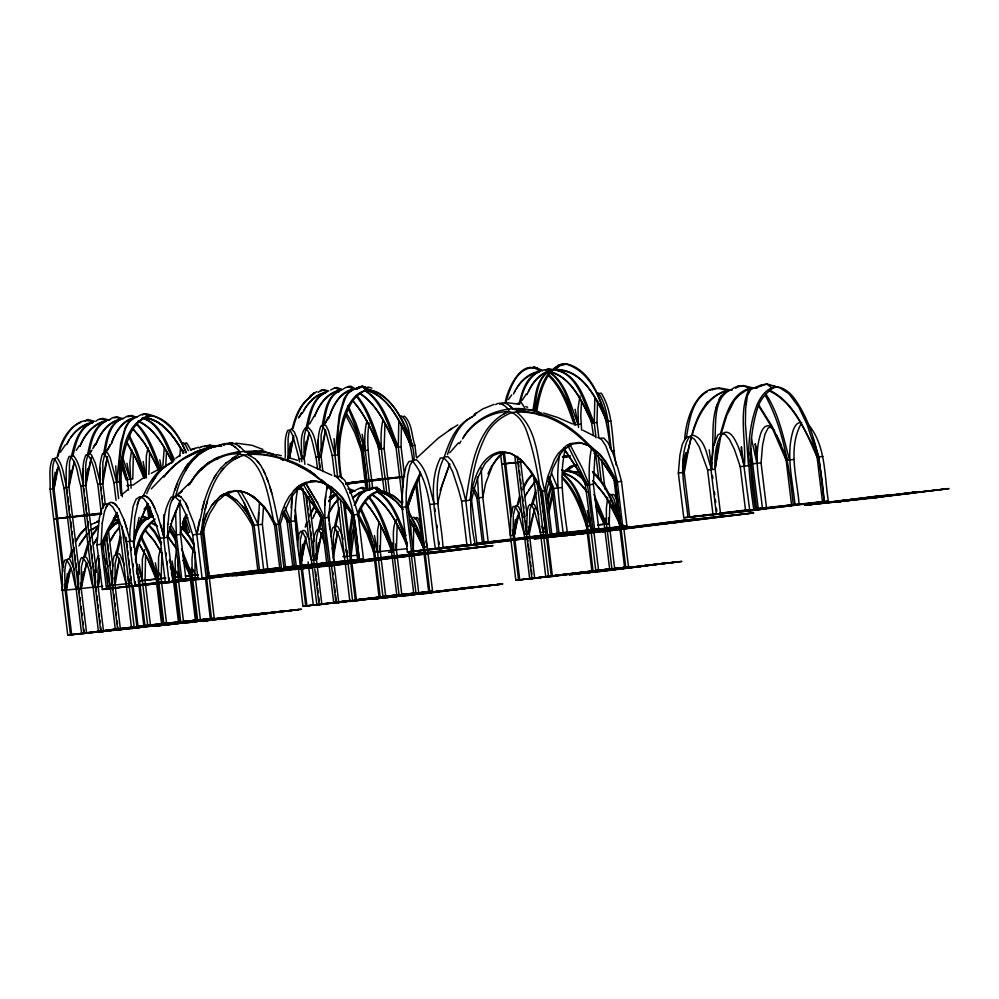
<?xml version="1.0" encoding="UTF-8"?>
<svg xmlns="http://www.w3.org/2000/svg" width="999" height="999" viewBox="0 0 999 999"><rect width="100%" height="100%" fill="white"/><g stroke="black" fill="none" stroke-linecap="round" stroke-linejoin="round"><path stroke-width="1.5" d="M590.746 529.957L594.655 529.458C591.483 503.034 586.276 476.098 591.208 449.538M179.77 503.096L180.519 534.403L185.926 579.083M120.829 493.831C118.157 473.064 119.143 451.461 124.675 431.181C126.486 425.512 129.77 419.443 135.827 417.557C139.248 416.009 143.893 411.675 147.19 415.871C157.218 414.935 166.546 421.553 172.839 428.833A97.115 89.91 84.1 0 1 181.044 441.208L186.463 452.672M807.941 424.125C826.061 444.942 824.25 475.611 828.358 501.098L749.787 510.839L687.911 517.245C685.689 492.719 678.333 467.045 686.301 442.807C687.624 439.772 689.06 435.701 692.769 435.052C706.293 438.936 707.067 458.504 711.75 469.542L711.788 462.25M711.8 459.34C714.884 437.237 707.979 407.13 726.673 390.559L730.818 390.047L719.517 387.949L713.623 389.011L714.46 388.574M340.422 477.21C337.175 450.586 334.965 420.979 346.478 395.866A31.456 18.207 80.9 0 1 350.811 391.133C356.056 388.574 363.748 382.979 368.406 389.61C398.301 397.327 409.44 433.866 412.799 460.689M600.262 438.199L603.808 438.074L607.904 442.507L612.649 452.347L618.294 469.518L621.503 481.356L626.91 526.036L475.274 544.842L411.526 551.51L406.118 506.843L406.218 492.919L407.654 475.387L410.002 465.334L412.962 460.377L416.446 459.752C428.246 470.242 429.308 488.261 433.891 502.497M626.91 526.036L563.136 532.729C559.977 506.605 554.857 480.007 559.815 453.758M410.277 534.515L411.014 523.201M165.747 465.759L166.558 451.024M162.812 466.158L164.286 447.714M777.584 386.9L773.501 387.749C766.196 392.669 760.177 399.55 757.567 408.116C747.227 441.121 750.012 476.598 755.606 510.177L753.908 510.352C748.738 475.499 744.105 437.699 757.392 403.933C760.988 396.341 766.882 387.937 775.873 386.838C784.203 387.088 791.058 393.581 795.541 400.099C815.796 429.707 821.29 466.77 824.187 501.673L687.911 517.245L689.635 517.007L684.228 472.34L684.34 466.558M198.326 578.958L165.434 582.917L160.027 538.249L156.706 526.723L148.289 504.895L143.656 498.501L139.598 496.778L136.051 499.288L133.067 506.468L130.07 529.482L129.583 541.408L134.99 586.076L139.123 585.564L133.716 540.884L134.74 517.494L138.499 500.824L140.085 498.014L143.656 495.616C152.173 497.49 154.208 508.391 157.58 515.134M285.152 567.532L296.253 566.096L290.846 521.416L292.507 493.718M526.535 533.966L527.247 510.789L528.434 506.081L529.982 504.47L531.893 505.669L534.165 509.989L540.397 532.529L545.904 531.855L545.966 528.883M584.815 480.869L591.271 529.807L598.788 528.946L593.381 484.278L594.979 453.346M167.832 524.4L167.545 537.387L172.952 582.055M283.566 568.443L330.082 562.587C327.397 537.474 321.341 511.725 327.372 486.625L326.748 489.123M435.514 549.113L407.392 552.022L401.985 507.355L402.285 495.154L403.683 477.26L405.969 466.695L408.903 461.55L412.387 460.939C432.38 484.59 430.294 520.442 435.514 549.113L443.032 548.251C441.808 519.205 429.77 484.315 444.43 456.843L447.977 456.743L452.048 460.976L456.743 470.304L462.325 487.1L465.746 500.661L471.153 545.329L438.898 548.763C437.225 519.855 426.448 485.526 440.372 458.029L443.918 457.904L448.014 462.35L452.772 472.177L458.404 489.335L461.613 501.173L467.02 545.841M551.648 534.128L567.282 532.217C563.661 504.595 558.616 475.999 565.446 448.439M750.199 465.497L744.38 466.158L741.196 455.069L741.408 446.678L749.787 510.839L716.408 514.373L711.001 469.705L713.611 445.379L717.894 434.865L721.403 433.266L725.249 434.465L729.57 439.61L734.49 449.625L740.247 466.67L745.654 511.351M132.942 585.764L106.493 588.948L101.086 544.268L102.235 523.151M259.365 503.721L258.217 524.8L263.624 569.48L280.557 567.719L207.23 576.411M258.579 512.524L258.217 524.8L252.397 525.462C245.517 513.673 237.837 501.173 225.337 494.655M714.21 445.342C717.307 427.497 710.838 398.376 731.53 389.41C736.725 385.502 743.818 384.478 749.275 388.536L756.992 388.112L752.21 388.299L745.941 390.472L738.636 395.542L734.44 400.387L726.81 415.297L721.066 434.215L715.134 469.193L720.541 513.861L683.766 517.757L678.358 473.089L679.894 455.182L682.292 444.343L685.277 438.461L686.95 437L690.609 436.538L694.655 439.448L699.263 446.878L707.617 470.054L713.024 514.735M707.617 470.054L715.134 469.193C712.849 439.085 727.272 411.014 741.196 455.069M765.296 395.429C783.503 428.708 789.497 467.644 793.281 504.82L767.944 508.154L794.967 504.645C792.632 480.007 785.526 454.283 793.331 429.895C794.592 426.361 797.239 421.628 801.71 422.664M330.831 562.425L300.387 565.584C297.028 539.735 292.108 513.274 298.152 487.425M774.575 430.669L769.043 425.786C764.422 424.975 762.062 429.995 760.726 433.554C752.796 457.817 760.089 483.491 762.337 508.029L754.794 509.19M195.142 554.657L194.98 575.037L200.387 619.717L214.248 618.281L203.309 527.859M336.825 476.56L340.509 476.423L344.68 480.294L349.425 488.923L354.957 503.971L358.067 514.373L363.474 559.04L334.215 562.075L328.808 517.395L331.044 489.947M297.477 546.403L298.676 534.565L300.886 531.081L302.797 532.405L305.12 537.05L311.426 560.227L314.185 559.89L313.674 555.594M363.474 559.04L202.21 579.02L102.348 589.46L96.953 544.78L99.276 518.181L101.848 508.803L104.995 504.17L108.616 503.533L112.737 506.98L117.457 515.422L123.027 530.869L126.199 541.758L131.606 586.425L168.319 581.855M267.757 568.968L262.35 524.288L263.549 506.156M179.808 456.431L180.419 448.851M178.297 557.579L178.072 576.798L183.479 621.478L198.127 619.954L195.379 620.292L189.111 568.468M289.323 458.379L289.797 450.774M301.96 553.558L301.473 561.163L300.324 561.326L300.349 539.722L302.747 530.544L304.495 530.481L305.494 531.493L309.041 539.148M54.758 476.635L53.983 488.711L63.474 567.095M66.921 579.408L66.246 589.972L62.338 590.471C62.862 580.506 60.589 569.48 64.798 560.127L66.533 559.902C72.852 568.094 73.302 579.383 76.199 589.035L81.206 588.461L86.763 562.687M102.909 507.854C101.486 490.272 96.653 470.929 102.497 453.683L104.233 453.484L107.542 459.165L113.886 482.592L119.393 481.918C121.041 459.128 123.102 421.278 151.099 415.609M319.792 468.893C318.531 454.945 316.071 439.722 320.766 426.211L322.502 426.011L325.836 431.818L332.205 455.544L337.712 454.87L339.635 433.791L342.52 420.604A76.586 70.904 84.1 0 1 347.59 407.117C374.887 356.256 416.595 433.753 413.936 460.564M783.378 450.499L786.176 460.314L791.583 504.994L799.1 504.133C797.102 478.496 787.836 449.15 800.611 424.75M147.69 504.607L147.49 507.642L150.187 516.021M534.752 508.416L529.295 533.616L524.288 534.19L518.056 511.75L515.771 507.392L514.785 506.418L513.049 506.568L510.701 516.171L510.427 535.626L514.335 535.127L514.822 527.684M754.507 508.941L766.47 507.517L761.063 462.837L762.599 444.955L764.997 434.128L767.981 428.234L771.44 426.161M319.168 452.26L319.205 459.852M126.149 583.853L119.805 560.427L117.495 555.906L115.572 554.47L114.023 556.193L112.875 561.176L112.288 585.289L128.896 583.516L129.221 579.033M330.894 536.475L332.305 528.783L333.017 527.472L334.752 527.272L339.435 537.037L344.468 556.805L347.215 556.455L347.552 551.91M773.501 387.749L771.765 387.649L766.97 384.278L761.563 384.802L750.873 389.235L747.402 395.854L745.666 408.179L745.404 423.638L748.501 465.671M291.121 507.717L291.87 498.051M167.832 524.4C169.643 515.197 167.395 500.312 177.273 495.367L181.194 497.127L185.589 502.947L193.506 522.44L196.803 534.353L202.21 579.02L198.064 579.532L192.67 534.865L186.676 515.984L179.283 500.774L175.112 496.89L171.428 497.015C155.944 522.015 167.595 555.644 168.819 582.567M324.962 504.932L325.711 495.854M122.328 496.703C119.143 474.513 121.953 450.462 132.18 430.282C135.939 424.076 141.546 418.631 148.339 415.921M348.489 539.747L352.272 512.35M341.72 478.583C337.063 453.921 338.961 426.898 350.637 404.32C354.258 397.752 359.865 392.532 366.808 390.035L369.568 389.722L365.259 389.21L363.249 387.137L361.014 386.501L365.184 386.938L363.249 387.137L365.771 387.362L363.773 387.55L366.371 387.849L364.285 388.049L366.995 388.411L364.797 388.611L367.657 389.011L365.259 389.21L366.808 390.035M541.845 526.161L543.156 532.18L543.543 527.922M285.264 457.579C285.689 448.601 283.791 438.611 287.812 430.269L289.548 430.107L290.547 431.143L292.869 435.776L299.176 458.966L301.935 458.616L302.235 455.544M182.892 453.396L183.154 450.736M133.354 454.682L132.78 478.958L126.149 479.745L121.616 466.933M145.604 555.943L145.03 580.219L150.437 624.899L164.298 623.463M401.498 423.813L401.049 446.728L404.47 475.024M413.748 525.087L413.299 547.989M87.687 468.693L85.864 485.439L96.391 572.402M99.937 569.954L98.127 586.7L78.446 588.798C79.021 578.646 76.811 567.432 81.206 557.942L82.08 557.492C90.172 564.41 89.66 577.759 93.107 587.275M380.856 527.285L380.269 551.423L373.638 552.197L366.933 533.716L358.142 516.558M149.638 452.759L148.876 474.513M161.9 554.033L161.151 578.546L166.558 623.226L181.219 621.703M581.568 400.874L580.781 416.158L581.593 430.082M597.552 400.549L596.99 422.452L598.788 437.337M609.939 500.549L609.24 523.713L598.064 524.925M306.106 441.458L304.183 458.391L304.907 464.348M324.712 543.793L320.567 532.517L317.42 529.458C310.989 537.587 314.885 550.312 313.686 559.989L316.446 559.652L318.356 542.719M547.789 535.901L542.382 491.221L536.538 480.094L530.956 471.116L520.529 459.178L510.839 453.334L501.723 452.235L493.131 455.469L485.114 463.449L477.834 477.597L474.562 487.712L471.565 499.999L476.973 544.667L475.274 544.842C467.195 508.004 469.068 467.769 486.713 433.853C492.257 423.863 501.585 416.358 512.25 412.425C558.329 408.067 594.455 445.442 615.634 482.105L621.041 526.785L622.739 526.61L617.37 481.868L613.948 468.306L605.918 446.116L601.56 439.473L597.752 437.462M534.477 409.927C536.713 396.528 536.563 377.909 550.399 370.666M398.763 421.94L398.289 447.065L403.109 486.863M745.953 404.408L746.34 401.136M70.979 470.417L68.956 487.187L79.483 574.163M83.229 571.678L81.206 588.461L81.369 566.808L83.904 557.067L84.778 556.618L86.788 557.854L91.284 568.269M594.842 398.876L594.23 422.789L596.028 437.687M384.94 424.45L384.128 448.489L389.473 492.557M397.19 525.711L396.391 549.75L393.631 550.087C387.437 531.98 382.043 512.587 369.68 497.527M715.134 469.193L717.707 448.938M322.902 471.528L321.104 456.63L325.562 430.344M331.318 564.198L336.014 602.909L338.761 602.572L333.354 557.892L337.812 531.605M105.307 504.532L102.785 483.691L107.492 456.668M106.918 585.789L115.035 584.952L119.405 559.39M288.274 458.516L290.347 443.081M302.597 544.343L300.324 561.326L301.473 561.163L305.906 538.673M533.054 409.64C535.551 396.615 535.826 379.42 548.451 371.616M55.182 472.152L52.835 488.861L62.837 571.54M67.433 573.426L65.085 590.122L66.246 589.972L70.779 567.869M202.997 519.88L200.924 533.866L206.331 578.533L208.017 578.359L202.61 533.691L205.969 522.827L209.553 513.873L217.357 501.298L225.824 494.118L234.79 491.096L244.231 491.895L254.158 496.828L264.735 507.13L276.186 524.575L281.593 569.243M515.534 519.443L513.174 535.289L514.335 535.127L518.818 514.085M684.715 439.835C685.414 418.706 698.438 378.896 726.673 390.559C693.206 400.524 690.009 443.843 684.228 472.34L678.358 473.089M461.613 501.173L465.746 500.661C471.216 468.956 475.224 426.885 508.553 411.451C517.37 413.511 522.989 422.065 526.236 430.02C538.411 464.023 541.708 500.487 546.091 536.076M547.714 502.934L551.236 486.775M104.995 453.047C107.043 439.81 109.528 422.127 124.6 417.744C127.285 415.359 131.344 414.81 133.866 417.744C121.866 420.641 115.222 432.367 111.463 443.194M102.223 523.151L104.508 511.376M117.245 554.308L120.867 537.087M133.716 547.102C134.715 534.09 139.71 519.98 153.334 515.996M292.058 441.783L289.46 458.391L293.644 437.412M304.545 541.533L301.473 561.163L300.349 561.276L306.006 537.062M315.322 559.765L316.446 559.652L321.815 532.792M352.709 515.684L350.537 534.19L349.975 556.131L347.215 556.455L345.779 549.7M57.118 469.318L53.983 488.711L50.075 489.21L67.745 635.139L134.303 628.184L214.248 618.281M69.381 570.579L66.246 589.972L65.11 590.084M323.276 426.635C325.886 413.623 326.973 394.63 342.083 389.847M335.776 526.373L339.273 509.79M686.226 438.224C689.273 421.99 691.333 400.786 707.167 391.67M116.483 550.936L115.747 555.382L120.217 536.026L119.518 538.111M514.335 535.127L517.445 516.358M103.484 454.12C106.044 442.02 107.193 425.661 119.992 419.717C107.917 422.702 100.037 433.529 95.879 444.63M135.365 560.077C137.775 545.691 141.821 529.695 154.308 520.666M322.015 426.286C324.7 413.648 326.074 396.353 339.772 390.572C327.135 393.544 318.968 404.882 314.648 416.421M334.265 527.547L339.011 507.467M536.863 410.726C539.797 393.369 545.629 365.022 567.569 364.098C592.295 370.979 600.149 400.237 608.066 421.403L606.942 421.516C596.965 400.262 583.641 368.981 555.556 369.505L560.676 364.535L565.309 363.861M549.113 511.988L553.071 493.818M369.131 423.114C365.422 444.88 370.454 466.895 372.652 488.511M354.27 530.506L351.099 556.018L349.975 556.131L351.885 535.052L354.008 524.862M535.589 409.615C538.648 392.507 544.905 364.985 566.445 364.198C598.975 374.475 607.217 419.892 610.177 448.314M547.839 510.876L553.109 489.747M88.849 454.707C91.071 440.834 95.167 423.526 110.514 419.143C113.324 416.183 117.395 417.033 120.355 419.23C107.692 421.765 99.9 433.441 95.679 444.767M204.37 501.136L196.803 534.353L192.67 534.865M199.463 520.204L196.803 534.353L202.61 533.691M102.472 479.532L107.255 457.192M115.272 577.959L119.518 558.453M321.091 450.899L325.512 430.107M333.067 553.621L337.762 531.368M87.263 455.781C90.072 443.131 92.52 426.211 106.456 421.029C93.719 423.888 84.69 434.602 80.007 446.278M193.219 547.365L191.995 558.965L192.22 575.387L198.064 574.725M466.733 544.905L411.526 551.51L413.249 551.273L407.842 506.605L409.253 499.612M465.746 500.661L469.867 500.174C473.139 481.993 478.796 456.406 499.962 451.798C521.515 451.261 533.154 474.575 540.684 491.396L542.382 491.221M307.355 428.321C310.289 415.384 312.462 398.102 326.398 392.27M319.605 529.582L322.065 518.294M550.224 535.564L544.817 490.884L547.627 476.973L554.482 459.29L558.254 453.409L566.308 445.716L570.541 443.593L579.395 442.457L588.748 445.566L598.726 453.683L604.008 460.227L609.59 469.205L615.634 482.105L621.503 481.356M716.183 453.646L718.219 443.531M133.267 543.044C135.227 533.966 137.712 521.628 148.077 518.818M547.002 499.887L551.036 484.94M288.361 458.691L293.756 435.801M202.997 519.867C207.655 494.043 217.944 459.977 247.677 454.395C291.071 452.31 329.096 480.369 352.197 515.122L357.605 559.79L359.34 559.552C356.081 533.891 355.507 506.718 342.732 483.491M305.744 429.52C308.866 416.571 311.051 399.8 324.363 393.169M318.256 529.545L320.579 519.468M99.338 558.453L97.977 570.154L98.127 586.7L100.524 571.965M176.536 548.975L175.162 560.589L175.312 577.135L180.994 576.498M607.654 497.502L606.356 508.503L606.48 524.05L593.968 494.418M85.352 482.692L91.433 457.342M98.526 579.67L99.763 573.95M72.777 456.431C75.587 444.73 78.234 430.469 89.61 423.963M85.352 556.193L88.611 543.98M175.836 495.704C181.156 472.777 195.205 448.838 220.479 445.005C228.109 440.809 235.477 446.341 240.235 452.085L239.835 453.871L225.886 463.037M304.358 452.634L305.969 445.292M316.283 555.369L321.69 533.041M520.754 402.497C521.94 388.236 533.903 366.483 550.237 370.08M533.016 503.758L536.051 492.432M57.105 457.305C60.315 443.593 66.671 428.209 80.619 422.452M69.356 558.566L71.528 550.649M102.485 549.013L104.957 539.872M505.219 402.734C507.005 389.822 522.327 356.256 539.572 371.216C528.121 373.226 519.13 382.005 514.41 392.307M504.07 413.861L508.553 411.451L508.953 409.665C505.469 406.693 500.586 400.512 495.654 404.632M517.182 505.282L519.63 495.941M292.332 428.459C295.142 416.945 299.7 404.745 309.603 397.465M71.478 456.043C74.55 443.269 78.646 426.885 92.944 422.565C83.991 424.637 75.849 429.945 70.779 437.649M83.741 557.305L88.474 541.396M126.199 541.758L133.716 540.884L139.136 517.357M519.218 403.484C522.065 391.383 526.198 376.536 539.235 371.853C529.62 373.951 521.316 380.307 516.421 388.811M531.48 504.745L535.914 489.985M69.53 480.144L74.313 462M81.443 582.842L86.563 563.261M134.89 554.52C137.625 541.046 143.044 526.685 155.207 519.043M528.883 530.756L534.577 508.953M58.104 456.218C61.051 441.808 74.888 414.173 93.282 422.053C80.981 424.1 71.603 433.666 66.596 444.655M70.367 557.479L72.565 549.812M293.044 428.621C295.954 416.895 300.474 404.245 310.689 396.915M505.944 403.034C509.228 389.173 517.832 364.81 536.038 368.094M518.206 504.295L519.892 497.927M58.529 466.608L53.983 488.711L52.86 488.823M382.667 421.203C377.984 444.493 384.74 468.269 386.538 491.471M306.318 443.906L309.078 433.054M473.076 490.584L476.973 498.002L482.38 542.682L551.923 535.377L546.515 490.709L552.797 468.406L560.077 454.27L563.998 449.6L572.315 444.043L581.156 442.907L590.546 446.228L600.574 454.845L605.906 461.725L617.332 481.93L615.634 482.105L602.235 461.338M106.493 588.948L108.217 588.711L102.81 544.03L104.221 538.536M183.704 522.14L186.788 514.535L183.704 522.127L180.519 534.403L174.688 535.089L169.58 526.635M284.028 568.906L278.634 524.238L281.805 511.95L285.402 503.071L289.248 496.291L297.465 487.037L301.773 484.115L310.751 481.156L315.397 480.994L325.037 483.528L335.214 490.459L340.572 496.128L346.178 503.896L352.197 515.122L358.067 514.373M716.146 408.154L717.02 404.82M57.892 467.52L52.835 488.861C53.209 478.746 50.787 467.432 55.232 457.967L56.968 457.754C63.312 465.584 63.774 476.66 66.409 486.076M70.155 568.781L65.085 590.122C65.459 580.007 63.037 568.693 67.495 559.228L68.319 558.766L70.205 559.927L74.513 570.167M91.246 458.266L85.864 485.439L83.117 485.776L100.774 631.718M205.207 509.34L207.442 500.936M206.343 513.461L200.924 533.866L204.096 521.49L207.68 512.574L211.526 505.781L219.743 496.553L228.496 491.733L237.687 490.634L247.34 493.244L252.36 496.091L262.874 505.844L268.481 513.598L274.488 524.75L279.895 569.418M309.228 432.792L304.183 458.391L301.436 458.728L301.798 461.713M720.629 433.029C725.486 416.508 730.356 394.155 749.275 388.536C737.961 412.375 746.44 440.834 744.38 466.158L740.247 466.67M172.178 521.116L167.545 537.387L160.027 538.249M201.973 509.59C205.969 495.042 210.889 480.157 220.654 468.369M691.308 437.475L682.504 472.577L686.101 452.335L682.954 461.026M74.513 461.426L68.956 487.187L63.936 487.774C61.051 478.121 60.589 466.833 54.271 458.641L52.547 458.866C48.327 468.219 50.599 479.245 50.075 489.21M305.17 527.16L306.768 521.878M447.477 454.632C452.347 439.298 459.353 421.828 475.312 415.184M133.716 540.884L138.923 523.976L147.69 503.434M250.924 455.881L247.677 454.408L248.127 452.959L264.335 451.948M206.756 576.923L285.726 568.731L280.319 524.063L283.679 513.261L291.084 497.277L299.25 487.612L307.967 482.554L317.158 481.393L321.928 482.23L331.855 487.125L342.432 497.415L353.896 514.947L359.303 559.615L202.21 579.02M440.134 490.546L449.725 463.911L442.045 485.589L437.624 503.571L430.107 504.433M306.193 526.186L307.005 523.638M444.018 457.742C449.188 442.17 455.944 424.063 472.177 417.107M172.69 497.052C178.559 473.439 193.856 447.215 220.941 445.766L221.603 446.166L220.941 445.779C200.324 448.476 179.845 457.554 166.471 473.926M519.08 512.275L513.174 535.289L513.336 514.86L515.746 505.769L518.469 506.543L522.015 514.06M102.735 543.344L103.921 539.697M692.544 433.741C698.164 414.448 709.852 391.933 732.367 389.96M328.671 418.818L329.97 414.935M401.985 507.355L407.842 506.605L415.409 484.715M407.842 506.605L413.486 490.409L420.791 474.038M131.693 449.587L129.795 462.887L131.106 488.236M135.652 533.466L136.613 530.744M358.042 516.346C361.526 505.819 368.206 495.005 379.058 491.296L384.103 491.433L388.836 493.494M354.146 505.407L358.541 496.228L364.785 491.071L359.091 493.319L352.572 498.214M137.063 504.845L140.097 498.039L143.656 495.641C149.85 496.403 152.185 503.608 154.82 508.316M104.508 511.351L107.417 504.82L110.814 502.272L114.66 503.508L119.018 508.928M366.933 420.829C361.351 443.131 368.369 466.521 369.905 488.861M379.183 522.09L377.547 530.307L377.51 551.76L406.83 548.713M406.118 506.843L412.013 490.534L420.467 472.165M579.932 396.029L577.971 408.803L578.471 427.447M355.419 504.433L358.728 497.127A31.456 18.182 81.1 0 1 363.074 492.432C368.294 489.81 375.999 484.24 380.669 490.884L393.569 495.666L401.086 502.36M148.077 447.614L146.304 456.019L146.141 477.634L136.763 450.911L129.033 434.852M160.327 548.876L158.566 557.28L158.391 578.896L165.547 578.096M174.9 490.197L177.497 483.266M172.178 521.116L180.544 500.424M329.745 415.946C333.491 404.82 340.247 392.832 352.535 389.797L347.615 393.381L343.943 398.913L339.136 415.422L334.965 455.194L337.487 476.048M330.394 413.836C334.116 403.184 340.909 391.645 352.872 389.235L348.688 386.476L344.817 387.962M111.251 444.155C114.985 433.191 121.678 421.678 133.516 418.231L128.883 421.74L125.375 427.122L120.729 443.194L116.646 482.242L118.631 498.626M138.973 523.239L135.227 532.829L147.765 503.633M172.065 520.154L180.407 500.399M182.193 523.788L185.777 514.872M96.953 544.78L102.81 544.03L111.738 523.264M314.485 416.508C318.868 404.782 326.923 392.545 340.135 390.097L334.84 387.774L330.694 390.035M102.81 544.03L109.091 529.607L117.145 514.947L109.091 529.607M487.987 473.876L490.334 468.568M522.964 489.398L527.834 480.319L531.718 475.499M101.086 544.268L107.592 529.732L117.345 512.499L113.474 518.768M310.09 515.234L314.985 506.356M312.712 518.531L314.223 515.184M146.716 493.606C152.06 481.056 159.54 468.094 172.352 462.013M526.985 394.655C531.231 384.265 538.436 373.763 549.85 370.691M79.833 446.416C84.565 434.503 93.519 422.977 106.806 420.542L100.799 418.618L97.115 420.167M143.531 495.367L146.628 488.823M728.683 410.739L730.556 406.793M328.971 513.049L334.103 504.22L338.224 499.463M110.127 541.421L115.072 532.929L119.056 528.346M328.359 417.32L326.885 420.292L328.683 416.695M110.39 540.496L115.36 532.042L119.368 527.484M328.646 513.311L332.467 506.156L338.586 498.538M513.536 393.981L514.885 391.283M525.124 496.603L527.135 492.544M109.99 445.304L108.541 448.164L110.327 444.667L107.517 449.7M523.039 487.175L526.723 480.606L532.604 473.763M75.574 540.996L80.582 533.054L86.588 527.222M345.392 508.991L346.541 506.793M528.496 391.496C532.667 382.442 539.71 374.213 549.45 371.091M719.005 399.413L721.39 395.367M91.321 537.187L97.69 528.159M302.185 413.598L306.019 406.743L312.537 399.051M313.761 516.146L316.246 511.338M314.048 416.171L309.64 424.001M310.202 513.311L313.911 506.955M93.769 544.293L97.09 538.399L95.754 540.559M94.093 543.356L97.427 537.487M76.036 541.52L79.758 535.277L85.664 528.583M146.628 488.798C152.173 477.997 159.952 467.12 171.816 462.812M67.058 443.693L69.131 439.96M95.417 444.006L93.894 446.765L95.667 443.656M80.007 543.706L87.088 533.516M78.859 545.916L87.375 533.603M105.894 507.517L109.053 503.084M325.836 421.953L327.297 419.355M526.673 493.568L535.302 481.143M111.339 538.948L113.187 535.726M415.072 519.118L416.62 517.42L417.545 517.807L420.816 523.126M185.477 470.916L188.049 466.521M213.574 478.771L215.884 474.875M526.485 393.768L522.227 400.249M92.745 448.651L94.243 446.128M79.271 445.666L76.286 450.337M188.374 485.551L193.918 477.26M298.664 417.857L301.91 412.637M490.921 467.232L498.601 456.406L504.795 451.948M303.534 411.026C308.192 402.26 316.059 395.03 325.811 392.507M315.784 512.287L317.145 510.052M172.265 499.875L173.814 497.365A25.662 9.69 82.9 0 1 179.171 495.791L181.194 497.152M459.453 443.618L460.989 441.133M298.813 417.545L301.785 412.874M91.284 535.464L97.914 527.547M184.44 444.48L186.001 442.857L186.913 443.169L190.235 448.851M598.876 394.58L599.612 393.419L601.336 393.206C614.36 414.273 611.351 441.733 616.183 465.097M152.66 481.543L155.632 476.86M144.68 549.687L142.32 559.153L142.283 580.569L138.399 581.006L143.806 625.674L150.437 624.899M324.313 424.375L326.423 421.153L324.962 423.364M528.683 490.072L534.852 482.117M396.441 519.642C391.496 528.808 394.118 540.134 393.631 550.087M518.868 403.958L519.617 402.847L521.341 402.647L524.575 407.617M65.422 444.78L60.365 452.235M106.019 451.985L108.117 448.901L106.681 450.986M185.202 467.844L187.849 463.986M193.331 478.746L189.41 484.365C196.378 473.676 205.507 463.823 217.52 458.878M109.191 530.419L114.011 524.987L118.282 522.527M511.775 394.867L508.429 399.513M463.286 437.412C478.146 412.112 513.548 401.998 540.034 412.899M462.612 438.861C472.265 422.714 489.747 412.25 508.553 411.451M109.128 529.345L112.288 525.949L119.056 521.815L113.711 519.967M328.783 501.635L332.105 497.639L336.163 494.667M89.51 453.359L91.783 450.312L90.21 452.385M318.119 392.395L321.628 389.872L327.472 391.658L320.454 393.943A31.444 30.919 69.8 0 0 312.537 399.051M211.526 505.781L215.559 500.549M705.369 405.02L707.767 401.973M167.233 472.789L163.861 476.998C175.687 460.639 194.131 450.025 213.873 446.503L206.431 445.804M193.918 477.247C205.145 460.564 224.8 452.422 244.368 451.498M458.504 442.832L449.7 452.759M221.066 471.378L223.564 468.344M330.856 493.044L333.329 491.196M562.474 474.513L568.481 468.693L574.812 465.472L570.591 466.308L565.059 471.116L567.819 470.779L572.477 466.071L575.811 465.247M570.029 468.581L570.579 467.944M328.858 500.549L336.613 494.43M189.598 482.967L177.322 494.967L182.055 491.133L178.821 493.731M220.654 468.344L225.886 463.061M321.066 390.996L323.539 389.647L328.821 390.971M197.79 472.49L201.661 468.406M736.488 397.789L738.636 395.542M164.136 475.437L151.336 488.811M309.203 397.315L316.87 391.496M193.556 459.315L196.553 456.356M310.701 395.804L313.449 393.531L309.902 396.553L311.888 394.742L310.489 396.016M293.281 491.046L297.465 487.05L306.206 482.192M563.299 472.265L569.43 467.42L576.435 465.222M171.441 468.231L175.712 464.223M85.152 421.029L86.501 419.992A24.476 9.166 75.6 0 1 88.112 419.543L94.493 421.316M95.854 421.278L96.478 420.704M352.872 497.29L359.478 492.482L365.122 490.509L360.939 487.737L356.256 489.797M158.866 471.216L169.156 463.898M201.074 469.905L204.97 466.433M112.25 526.548L114.011 524.987M128.009 489.51L120.954 495.367M142.745 522.04L144.281 520.741M712.112 390.109L712.836 389.523M545.404 370.167L548.339 368.606L551.348 369.218M504.295 452.16L496.241 459.865L492.457 465.734L485.614 483.416L482.804 497.315L488.211 541.995M133.941 484.465L142.795 478.321M97.827 521.903L98.751 521.253M175.799 458.254L179.683 455.419M474.812 414.298L476.673 412.862L473.788 415.072M416.758 458.017L438.199 438.199L452.023 428.446M90.16 530.531L98.289 525.561M99.875 419.43L102.76 418.381L109.565 420.217M94.643 522.976L93.981 523.401L99.101 521.091M205.582 464.91L209.603 461.925M475.561 413.673L482.742 408.928L494.093 404.37M499.637 404.133C504.308 400.324 510.027 405.644 513.074 409.103C526.448 412.624 541.058 412.4 553.821 418.743C568.856 425.387 581.443 436.426 592.482 448.426M199.151 448.076L201.448 446.653M343.094 389.16L344.006 388.536M196.603 455.069L199.975 452.772M127.81 416.908L131.706 415.372L136.626 417.407M219.743 496.565L224.063 493.681M355.344 490.422L351.76 492.007M347.714 387.2L349.463 386.313A21.803 8.104 74.9 0 1 351.273 386.401L355.632 388.936M735.726 388.261L736.787 387.575M114.186 417.882L117.233 416.858L123.102 418.893M199.788 453.771L207.243 449.488M334.565 388.236L335.077 387.912A22.015 8.242 75.2 0 1 336.788 387.512L341.733 389.26M92.17 529.52L97.79 526.361M137.974 523.339L146.129 519.005L148.888 518.668L144.605 516.708L141.433 517.295L142.083 516.982M448.776 430.469L457.767 424.875M231.943 458.466L235.527 456.243M142.432 414.897L144.942 413.798A23.327 8.691 76 0 1 146.691 413.911C166.096 417.932 179.271 434.665 185.777 452.772M709.715 390.347L710.689 389.772M361.114 386.925L358.991 387.162L362.924 386.288L358.166 387.575L360.427 387.312L358.753 388.299M371.903 489.035L375.174 487.562L372.639 487.887L374.762 487.649M138.299 522.514L146.129 519.005L141.383 516.895M183.816 458.666L199.338 451.161L213.873 446.503L218.007 446.041L209.216 445.292L201.448 446.678M400.724 416.396L401.536 415.921C409.665 422.839 408.891 436.151 412.15 445.629L414.91 445.292L416.358 457.205M412.974 517.657L413.798 517.182C419.717 521.103 419.755 529.907 422.04 536.063M151.324 473.301L157.555 469.905M403.546 416.608L404.37 416.158C412.2 423.052 411.551 435.964 414.91 445.292M204.233 446.815L205.357 446.178M516.908 403.658L518.643 403.446L519.63 404.408M611.863 494.68L613.598 494.468L614.585 495.429L616.87 499.75M329.32 497.502L335.452 494.605M109.952 525.811L118.706 522.29M596.803 393.294L598.526 393.094C609.752 409.752 608.054 432.242 611.675 451.186L614.447 450.799L613.586 450.886M609.053 494.555L610.789 494.355L611.775 495.254L614.01 499.325L619.692 519.605M235.514 458.753L239.285 456.78M360.552 488.074L361.713 487.574A21.803 8.117 75.3 0 1 363.511 487.599L367.894 490.197M90.772 524.775L92.882 523.713M737.849 386.95L743.144 385.539L753.396 387.987M99.013 555.844L98.139 556.268C93.681 565.684 95.966 576.935 95.367 587.05L102.697 586.288M213.786 459.39L218.207 457.255M182.355 443.081L183.179 442.682L185.09 443.968L188.249 450.661M756.343 387.762L766.795 383.841L780.094 387.912L788.973 393.818L798.75 407.043L806.98 424.3L813.336 443.119L817.082 457.18L822.489 501.848L824.225 501.61L818.818 456.93L812.836 438.161M759.652 386.263L761.076 385.602M572.927 465.796L573.838 465.447M349.737 492.882L352.035 491.833L349.687 492.619M140.634 521.128L143.207 519.955M203.709 450.699L213.873 446.478L218.019 446.066M96.816 521.478L97.914 521.103M194.605 452.372L200.25 450.199M112.238 524.05L119.056 521.815M335.951 493.956L332.704 495.204A31.444 30.907 70.7 0 0 329.82 496.678M205.357 446.203L206.556 445.729M736.825 386.688L739.048 385.976M194.88 448.364L191.159 449.75L198.714 447.19M190.185 450.087L193.831 448.751M217.52 458.866C262.774 436.113 267.832 496.603 274.488 524.75L276.186 524.575M218.644 445.591L220.467 444.98M226.648 443.918C233.479 441.034 240.434 446.291 244.368 451.511L260.614 450.799L273.152 454.046M350.087 491.995L352.385 491.358L349.013 489.61M206.568 448.214L213.873 446.478L211.363 446.316M356.144 388.599L360.427 387.312M369.493 489.31L374.275 487.699M357.442 388.586L354.845 389.185L357.605 388.873M367.095 490.447L369.705 489.86M228.022 443.519L230.594 443.106M142.707 516.77L143.332 516.645M206.93 576.985L263.624 569.48M279.545 568.643L207.517 577.509M236.438 573.838L280.469 568.506M203.396 578.334L280.607 568.781M261.813 571.216L258.891 571.515M265.284 572.477L424.1 552.834M340.622 563.036L460.377 548.988M425.799 552.659L358.316 561.326L457.942 549.325M365.984 560.414L363.062 560.714M487.15 546.366L488.886 546.116L327.61 566.108M391.358 557.779L388.436 558.079L459.627 549.15M567.769 445.404L587.549 484.965L592.956 529.632L473.489 544.343M509.777 539.747L506.855 540.059L546.74 534.827M621.041 526.785L622.777 526.548L471.153 545.329M531.58 537.487L528.658 537.799L592.956 529.632M721.515 516.308L566.52 535.439M636.65 526.598L633.716 526.898L694.143 519.055M565.771 535.601L749.612 513.449M748.313 510.189L749.762 509.965M749.787 510.839L763.81 508.666M837.849 501.698L887.162 495.005M943.181 489.335L944.917 489.098L839.547 501.523L869.617 497.577M837.1 501.86L884.502 496.153M891.57 495.342L915.658 492.132M100.737 627.147L101.274 631.605L131.88 627.684L117.944 629.158M136.064 627.522L150.524 625.674L136.988 627.072M200.387 619.717L119.318 629.745M266.77 612.887L157.68 625.761L249.85 614.647M251.486 614.422L185.702 622.914M205.12 620.117L219.056 618.643L188.449 622.577M219.056 618.643L221.004 618.443M284.815 611.013L206.493 620.704M354.682 600.174L399.538 594.655M414.822 593.131L353.996 600.574M370.13 598.513L368.169 598.713L399.038 594.767L392.769 542.944M337.025 495.329L349.875 601.473L429.82 591.57L428.658 591.733L415.646 484.153M382.817 597.202L380.856 597.402L432.567 591.233L418.856 477.934M389.86 597.277L468.169 587.599M427.709 592.544L425.749 592.744L469.805 587.375M469.305 587.474L435.277 591.845L485.089 585.839M440.397 591.221L438.436 591.433M498.926 584.44L500.074 584.29L420.142 594.193M453.084 589.909L451.123 590.109L486.213 585.726M747.789 510.127L748.601 510.002M755.007 509.015L758.216 508.516L750.836 448.876M753.908 510.352L766.733 508.366L763.211 508.778M866.083 497.977L949.05 488.586L870.491 498.314L804.47 505.244L841.233 501.348M244.368 451.486L248.127 452.972L254.495 452.11M610.851 421.016L606.942 421.516L599.437 404.033M57.592 518.493L53.684 518.993L72.552 516.97M504.532 463.811L505.681 463.648M352.197 515.122L353.933 514.885L350.362 510.302M769.08 389.985C795.042 402.435 806.131 432.579 817.082 457.18L822.951 456.418M425.924 541.121L427.16 546.553L423.251 547.052L409.74 519.78M237.762 575.274L236.039 575.511L333.554 563.861M569.905 535.089L534.265 538.873L685.888 520.054L753.783 512.874L602.147 531.693L538.399 538.361L540.122 538.124M64.398 584.415L70.492 634.802L71.653 634.64L65.547 584.253M299.463 554.17L305.731 605.993L306.88 605.844L300.961 556.88M377.147 598.551L375.999 598.713L423.002 593.081M282.555 611.251L301.436 609.24L218.731 619.492M512.487 529.57L518.581 579.969L519.73 579.807L513.811 530.844M573.089 574.275L571.94 574.437L664.11 563.311M500.511 453.733L515.821 580.307L625.749 567.295L624.6 567.457L613.661 477.035M677.946 561.925L679.095 561.763L569.18 574.775L681.855 561.426L662.986 563.436M108.541 630.044L133.017 627.16M137.088 626.66L211.488 618.618L206.631 578.409M117.845 515.234L131.556 628.533L173.451 623.376M195.729 621.003L298.676 609.577L224.238 618.818M260.627 614.335L154.92 626.098L232.118 616.52L230.994 616.645M346.915 483.191L355.319 482.03M356.855 481.83L361.026 481.318M361.488 481.218L364.573 480.806M352.672 483.104L355.806 482.692M345.941 484.04L365.996 481.381M717.157 514.223L745.391 510.501M298.651 570.604L302.972 606.343L380.057 597.539L377.697 597.814M564.285 456.493L568.468 455.981M551.048 534.315L563.136 532.729M136.101 627.147L163.799 623.563L157.705 573.176M104.321 538.349L115.434 630.194L134.078 627.809M221.815 618.306L250.986 614.522M205.369 620.816L248.077 615.634M556.63 575.212L612.387 568.618L609.627 568.968L603.533 518.568M533.478 475.337L545.804 577.197L587.699 572.052M609.977 569.68L665.746 563.086M641.058 566.52L599.163 571.665M349.6 483.179L353.309 482.704M357.829 482.08L365.272 481.118M367.132 480.881L376.074 479.757M376.423 479.682L381.418 479.07M169.568 582.405L198.414 578.683M280.22 568.169L233.516 574.15L237.05 573.738M198.739 578.683L171.266 582.23L197.352 579.045M201.786 578.296L204.832 577.897M206.868 577.634L232.305 574.35L207.767 577.297L229.383 574.662M299.113 568.98L361.85 560.926M328.883 562.937L333.753 603.146L351.511 600.874M406.78 595.516L437.637 591.57M90.996 514.972L94.768 514.497M96.204 514.335L100.125 513.836M439.647 548.601L468.131 545.029M116.146 629.745L102.398 631.493L133.117 627.772M118.119 629.482L132.33 627.672M625.749 567.295L529.695 578.871L514.91 456.755M518.581 579.969L628.508 566.957L623.463 525.249M235.339 616.895L267.894 612.774M585.801 573.001L679.095 561.763M620.279 568.618L665.234 563.199M233.754 452.884L240.235 452.06M74.5 516.683L78.696 516.158M80.132 516.008L84.478 515.459M88.836 514.91L93.394 514.323M371.054 480.706L379.545 479.645M381.668 479.37L391.67 478.146M392.282 478.034L396.528 477.51M172.178 581.368L198.789 577.971L171.566 581.156M116.408 629.345L84.353 633.366L83.816 628.895M118.119 629.158L120.292 628.883M319.593 604.557L350.836 600.624L305.731 605.993M196.503 620.179L150.112 625.736L196.503 620.179L190.584 571.216M171.541 624.325L207.48 619.842M248.876 615.496L283.679 611.138L237.3 616.695L251.236 615.222M368.019 450.149L361.388 450.936L354.67 432.455L345.891 415.297M83.854 633.478L66.196 487.537C66.758 477.385 64.56 466.171 68.956 456.68L69.83 456.231C77.91 463.136 77.398 476.486 80.857 486.014L83.616 485.676M353.309 401.635C365.347 415.247 372.764 432.242 379.121 449.063L384.128 448.489M580.869 424.125L574.238 424.9C568.156 407.267 561.913 388.436 548.089 375.199M83.117 485.776C83.716 475.674 81.419 464.423 85.877 455.007L87.725 454.845C94.318 463.012 94.768 474.525 97.777 484.265L102.785 483.691L102.835 462.4L105.182 452.747L106.918 452.559L107.904 453.534L110.19 457.842L116.646 482.242L115.747 465.896M301.436 458.728C302.635 449.051 298.738 436.326 305.157 428.196L306.119 428.471C312.65 436.463 313.187 447.652 316.096 457.205L321.104 456.63L321.116 435.015L323.451 425.249L325.174 425.025L326.173 426.073L328.471 430.519L334.965 455.194L334.078 438.623M360.527 394.031C378.708 406.293 387.6 427.947 396.041 447.302L401.049 446.728M551.111 372.19C573.301 379.133 583.041 403.821 591.97 423.027L596.99 422.452M133.504 484.915L126.873 485.701M58.666 518.331L67.482 517.245M71.891 516.695L85.115 515.059M89.523 514.51L101.099 513.074M297.24 489.135L302.722 488.436M347.352 482.904L385.477 478.496M89.473 515.222L69.805 517.32M515.571 462.4L501.773 464.148L520.641 462.137M519.98 461.863L522.19 461.588M562.412 456.605L569.018 455.781M404.657 476.511L399.637 477.085L401.898 476.848M143.956 509.128L150.574 508.316M345.729 484.115L402.51 477.097M562.624 457.255L569.243 456.443M594.043 453.371L596.241 453.096M188.062 517.857L184.178 518.319L187.937 535.289M187.038 532.492L189.798 532.155L185.302 518.206L187.038 532.492L185.901 532.617L184.353 519.742M262.35 524.288L258.217 524.8L247.315 502.197L240.609 490.959M476.973 498.002L482.804 497.315L481.218 467.819M548.026 481.256L551.923 488.711L561.875 487.537M761.063 462.837L751.123 464.011L749.937 459.852M282.892 513.773L287.462 521.765L294.98 520.904M563.848 448.339L577.285 468.731L585.864 485.139L593.381 484.278M759.053 406.593L772.077 427.684L786.176 460.314L793.693 459.453M299.688 486.288L312.2 503.071L321.291 518.269L328.808 517.395M540.684 491.396L546.515 490.709M274.488 524.75L280.319 524.063M342.857 556.718L345.617 556.381M388.599 552.322L392.732 551.81M102.348 589.46L132.58 585.651M135.652 585.277L164.773 581.668M172.44 580.719L198.189 577.559M407.392 552.022L439.81 547.989M442.357 547.639L467.619 544.505M476.223 543.444L547.002 534.665M683.766 517.757L714.123 513.948M719.842 513.274L746.128 510.014M296.253 566.096L300.387 565.584M283.279 568.169L334.215 562.075M426.548 552.497L231.893 576.023L331.755 565.596L493.019 545.604L456.243 549.5M808.641 504.67L878.908 496.003L808.603 504.732L861.95 498.489M261.151 572.989L268.669 572.127M718.131 516.658L725.649 515.796M912.274 492.482L919.804 491.62M294.98 569.492L302.497 568.618M67.745 635.139L116.321 629.083M118.869 628.796L133.117 627.01M137.2 626.498L144.93 625.561L139.011 576.598M118.344 629.083L132.954 627.335M166.558 623.226L161.551 623.801L155.444 573.414M302.972 606.343L350.387 600.424M355.644 599.8L429.82 591.57M183.479 621.478L178.459 622.052L172.54 573.089M408.653 551.548L413.698 593.244L416.458 592.907L396.778 594.992L390.684 544.605M343.569 503.246L355.369 600.811L432.567 591.233M628.508 566.957L515.821 580.307M500.074 584.29L373.239 599.05L502.834 583.94L483.966 585.951M168.781 624.662L173.801 624.088M248.726 614.76L268.394 612.662M387.1 597.614L392.12 597.04M467.045 587.712L486.713 585.614M583.041 573.339L588.049 572.764M265.647 613.011L285.314 610.913M404.021 595.866L409.028 595.292M202.61 621.153L207.63 620.579M348.651 483.004L351.086 482.704M346.216 483.304L358.566 481.818M361.089 481.506L370.554 480.332M373.738 479.957L378.796 479.345M346.616 483.741L351.473 483.141M358.991 482.205L364.048 481.58M211.076 576.473L280.644 567.969M285.214 567.382L294.555 566.271L289.161 521.59L283.903 510.939M202.572 578.409L206.481 577.922M207.792 577.772L254.757 572.027M300.811 568.793L384.303 558.591M135.639 626.985L162.675 623.688L156.581 573.289M357.442 599.825L397.914 594.88M337.637 602.684L378.109 597.739M407.904 595.404L448.376 590.459M565.297 456.518L570.529 455.881M345.779 483.578L351.361 482.904M361.663 481.68L386.151 478.708M389.598 478.321L395.179 477.647M146.254 508.091L148.851 507.779M94.655 514.597L101.786 513.711M441.346 548.426L470.604 544.867M473.551 544.53L524.512 538.311M137.425 585.739L169.043 581.93M171.915 581.58L197.777 578.471M139.123 585.564L169.942 581.855M172.74 581.518L197.952 578.471M283.853 568.131L328.396 562.762L322.989 518.081L303.084 483.866M568.206 535.264L651.385 525.149M358.928 561.226L266.97 572.302L336.476 563.548L332.954 563.96M610.764 568.843L566.933 574.15M533.578 578.409L577.41 573.114M320.716 604.445L350.012 600.911M354.245 600.399L365.422 599.05M136.588 627.147L179.583 621.927L173.664 572.964M135.789 627.472L180.719 621.815L174.613 571.416M586.925 572.877L630.756 567.582M435.689 591.77L390.984 597.152L424.95 592.882L422.589 593.156M508.454 463.324L514.01 462.649M568.881 456.281L566.108 456.618L567.245 456.506M297.502 489.148L301.423 488.661M374.987 480.282L380.806 479.582M395.367 477.847L401.198 477.147M78.159 516.308L85.926 515.359M92.183 514.622L100.599 513.611M62.375 517.944L68.307 517.232M83.129 515.472L86.089 515.122M144.867 508.503L147.677 508.166M754.257 509.453L793.281 504.82M473.801 544.055L502.722 540.571M869.018 497.677L913.973 492.307L888.635 495.641L892.169 495.229M135.152 585.501L165.547 581.905M538.399 538.361L629.582 527.41M85.489 633.254L131.88 627.684M70.492 634.802L116.833 629.27M119.093 629.233L131.468 627.759M298.676 609.577L250.824 615.297L263.386 613.998M127.46 576.76L128.896 583.516L131.643 583.191L137.05 627.859L138.187 627.747L133.142 586.051M861.35 498.601L864.872 498.189M883.903 496.253L887.437 495.854L874.6 497.827L876.298 497.652M650.786 525.262L654.32 524.85L602.147 531.693L603.833 531.518M254.146 572.127L257.68 571.728M341.221 562.937L337.687 563.349L393.156 556.043L488.886 546.116M566.133 574.288L553.871 575.549M578.209 572.976L590.459 571.703M619.48 568.756L607.23 570.017M631.555 567.444L643.806 566.171M121.104 628.746L132.455 627.572M160.889 624.675L136.726 627.185M161.701 624.537L164.048 624.263M208.279 619.705L210.639 619.43M232.18 617.307L234.54 617.045M303.059 458.504L304.183 458.391C304.633 448.339 302.197 436.95 306.968 427.659L307.842 427.26C316.258 433.791 315.534 447.477 318.843 456.868L318.007 440.184M319.98 456.755L321.104 456.63M337.712 454.87L338.836 454.757M126.236 441.546L135.614 458.091L143.881 477.859L145.017 477.747L135.04 450.212L128.684 436.313M67.832 487.312L68.956 487.187L69.58 461.75L70.867 457.018L71.653 455.806L73.489 455.631C80.032 463.524 80.632 474.75 83.317 484.303M84.74 485.551L85.864 485.439C86.301 475.187 83.866 463.648 88.574 454.12A9.466 3.571 82.9 0 1 91.446 454.895L95.192 462.787L100.524 483.916M101.661 483.803L102.785 483.691M119.393 481.918L120.517 481.805M563.349 456.955L564.497 456.843M517.894 462.487L523.089 461.938M402.397 476.748L382.729 478.846L384.977 478.608M389.56 478.134L391.396 477.947M297.577 489.285L301.91 488.836M145.042 507.842L150.25 507.305L147.49 507.642L149.75 507.417L152.884 517.182M86.713 515.559L100.462 514.135M817.082 457.18L818.78 456.993M469.867 500.174L471.565 499.999M597.739 524.912L605.444 524.113M758.216 508.516L756.53 508.691L751.123 464.011M762.337 508.029L828.358 501.098M720.167 513.199L751.735 509.927M754.357 509.565L791.957 505.669M840.858 500.674L912.649 493.156M528.171 533.741L529.295 533.616L529.907 509.702L531.868 504.12L533.591 503.908L534.577 504.82L538.836 514.585M373.638 552.197L374.762 552.085L368.993 530.968L360.602 509.565M365.572 502.897C377.61 516.508 385.015 533.503 391.371 550.324L392.507 550.199C385.464 532.092 380.831 512 368.044 496.828M422.377 537.375L424.413 546.89L423.251 547.052L415.646 529.17M684.203 520.229L685.888 520.054M350.237 555.894L356.718 555.282M609.253 529.52L678.796 522.227M155.819 579.108L142.283 580.569L135.689 560.726M185.402 576.036L189.798 575.586M165.722 578.134L142.283 580.569L139.261 564.547M179.708 576.685L173.052 577.372L171.304 573.126M185.577 576.073L198.389 574.75M284.69 567.207L297.003 565.933L292.869 566.445L286.713 518.968M62.338 590.471L76.199 589.035M285.177 567.245L359.34 559.552M387.35 556.705L389.048 556.53M198.077 577.909L180.095 579.77L174.688 535.089M183.179 579.445L198.451 577.872M309.64 566.333L415.272 555.307M335.864 565.109L337.562 564.934M645.242 565.309L646.378 565.197M604.657 571.003L605.794 570.879M449.313 589.585L450.437 589.472M341.021 601.585L350.199 600.574M354.17 600.162L394.53 595.978M411.288 594.305L464.785 588.698M355.369 600.811L356.506 600.699L344.867 504.557M425.636 593.518L426.773 593.406M176.199 623.039L163.649 624.338L211.488 618.618L210.339 618.781L205.482 578.571M105.782 630.394L116.908 629.233M192.969 621.353L205.519 620.054M562.549 364.21L558.791 364.772L552.809 369.855C578.558 371.903 583.653 404.408 593.094 422.914C582.305 404.295 573.451 378.334 550.511 371.69M114.361 519.667L119.281 520.741M310.751 481.156L315.409 481.019M209.216 445.317L210.714 445.304M565.097 471.016L575.499 471.903L581.306 473.476M235.864 443.106L252.035 445.304L262.899 449.438M507.417 402.747L518.244 404.12M206.431 445.829L207.879 445.941M248.127 452.984C272.09 453.846 296.416 460.089 315.559 475.087M565.896 471.278C573.801 471.178 580.794 476.024 585.189 482.305M379.058 491.296L377.522 490.472L379.907 490.272L377.048 489.872L379.245 489.672L376.548 489.31L378.621 489.11L376.024 488.811L378.022 488.623L375.499 488.399L377.447 488.211L373.264 487.762L375.499 488.399L377.522 490.472L381.818 490.984C371.491 490.534 364.423 500.262 359.852 508.379A76.586 70.904 84.1 0 0 357.205 514.473M143.819 417.457C163.262 419.368 174.613 438.136 183.828 453.159C174.538 438.024 163.074 419.355 143.257 417.844L149.4 418.456L158.042 422.265C168.831 429.695 176.811 440.996 183.004 452.472M349.051 488.798L355.144 490.984M264.335 451.973L276.486 455.132M260.627 450.824L265.022 451.461M231.843 443.131L233.092 443.319M237.7 490.646L242.457 491.458M742.307 385.876L743.431 386.089M335.864 391.795L338.711 392.357M115.709 519.717L117.308 520.104M537.162 367.944C527.222 365.384 540.084 368.219 542.332 370.879M561.7 469.917L563.598 470.479M536.663 414.223L542.27 415.559M142.058 417.969C160.864 422.689 167.12 444.58 174.65 459.94M366.034 389.747C390.659 397.065 400.886 424.875 411.001 445.791L412.125 445.679L405.906 429.807M378.284 491.008C388.686 493.419 397.053 501.036 403.022 509.59L397.09 502.609M377.023 491.271C387.887 493.256 396.703 500.611 402.922 509.478M276.973 454.657L281.306 455.719M365.659 390.06C390.746 396.928 401.086 424.962 412.15 445.629L411.001 445.791L403.396 427.909M377.909 491.333L386.8 494.592L394.955 500.574M562.762 472.952C573.326 475.249 581.068 483.678 587.05 492.145M367.957 386.95L371.778 388.174M288.162 457.53L297.64 460.377M543.568 413.037L557.679 417.482L572.464 423.913M229.183 443.806L230.432 444.168M563.361 473.451C573.001 475.761 580.344 483.129 586.088 490.821M580.619 472.702L567.819 470.779L575.686 473.264L581.63 477.197M142.607 418.106C160.602 424.338 165.971 445.754 173.539 461.088M775.873 386.838L773.026 385.726M331.805 475.187L307.704 464.235M254.308 450.811L256.88 451.785M286.9 460.514L292.27 462.574M768.256 390.434C792.195 400.811 802.846 427.485 814.759 448.801M525.861 406.531L527.634 407.292M595.342 436.551L582.892 430.232M247.677 454.395L255.369 459.003M138.162 420.916C155.282 428.671 163.923 447.015 172.79 462.45M138.736 421.628C155.182 429.27 164.061 446.615 172.19 461.863M150.999 522.889L156.393 525.749M541.933 413.349L535.714 410.864L527.46 409.69L516.833 410.552L516.396 411.95C539.448 429.995 537.187 465.209 544.817 490.884M365.771 390.921C384.952 402.734 390.072 427.722 398.289 447.065M378.022 492.182C393.643 500.998 398.926 520.192 405.944 535.464M297.627 465.034L303.034 467.932M112.675 502.435L116.771 505.656M389.997 494.055L397.302 499.001L402.41 504.245M768.88 384.99L769.792 385.502M247.34 493.244L257.517 500.212L262.874 505.856M153.159 523.439L157.605 526.248M550.811 372.902C567.382 384.478 570.716 407.018 578.109 424.463L575.099 409.29M563.061 474.163C579.645 485.739 582.966 508.291 590.359 525.724L586.488 526.173C580.819 509.552 574.9 492.195 562.887 478.958M231.668 444.73L232.917 445.467M501.998 403.933L503.121 404.632M359.965 393.244C378.746 405.619 387 428.171 397.165 447.19C388.436 428.246 383.966 404.27 366.109 391.346M372.215 494.517C389.36 505.631 397.54 525.699 406.755 543.056M378.359 492.607C394.755 504.183 399.488 525.674 407.317 543.006M372.777 495.292C390.197 506.98 399.038 527.484 407.217 546.003M338.324 477.709L334.403 475.924A25.674 9.703 82.9 0 1 336.313 476.361L342.732 483.516M309.715 470.991L328.434 485.776L321.753 479.932M550.886 373.239C566.183 385.602 569.805 407.043 575.362 424.787C569.467 406.019 562.474 385.726 546.703 372.864M563.149 474.5C578.446 486.863 582.055 508.304 587.612 526.048C582.192 508.516 575.686 490.134 562.287 476.985M238.449 445.866L239.935 446.953M237.113 500.649L226.935 493.718L237.113 500.674L242.457 506.293L248.064 514.073L254.096 525.287L259.503 569.967L257.804 570.142L252.397 525.462M592.507 471.565C607.592 484.577 613.96 504.458 620.317 522.664L619.193 522.777L606.031 497.077L593.818 481.506M234.178 446.403L235.464 447.515M510.114 406.118L511.65 407.467M136.476 423.426C149.163 435.389 154.52 452.934 160.639 468.756M148.726 524.687L154.321 530.656L161.576 542.732M132.343 428.708C144.418 440.097 152.048 455.369 158.466 470.454M144.593 529.97L154.308 541.096L162.088 553.621M592.719 480.706L603.371 492.907L612.849 508.091M593.019 472.914C606.98 486.076 613.661 504.882 619.193 522.777L620.317 522.664L619.193 522.777L611.688 505.294M255.369 458.991L260.414 464.935M327.185 486.113L334.465 493.331M136.663 424.438C148.314 436.888 153.159 453.908 159.453 469.343M148.913 525.699L154.62 532.717L160.976 544.293M133.529 429.433L144.618 443.469L158.729 469.43M145.792 530.694L153.834 540.259L162.462 554.145M380.669 490.884L380.457 490.659A22.39 7.767 70.9 0 0 377.422 488.099M180.232 532.167L188.524 542.469L195.292 553.109M181.331 526.91L189.261 537.025L194.393 546.103M182.505 527.185L185.09 530.094A97.115 89.91 84.1 0 1 193.294 542.469L194.48 544.817M355.794 395.567C368.581 410.739 373.201 430.831 380.244 448.938C372.415 432.267 365.284 414.672 352.834 400.774M365.097 502.035C377.535 515.934 384.677 533.528 392.507 550.199M357.43 396.266C369.78 411.326 375.174 430.719 381.381 448.826M257.168 460.764L258.828 462.724M303.359 491.008L298.763 485.477L322.989 518.081M299.688 486.313L304.171 491.808M181.493 533.478L195.255 553.746M167.445 535.839L176.373 548.451M167.245 535.714L176.898 549.275M344.131 502.285L347.689 506.855M169.605 529.095L175.449 537.587M765.858 394.13C779.02 413.661 783.253 437.687 789.56 459.965M759.078 405.469L772.215 426.486L787.874 460.139M563.798 448.389L587.549 484.965M242.457 506.318L248.064 514.085L254.096 525.287L244.106 502.697M323.226 531.356L321.054 528.796L319.218 528.921C314.46 538.211 316.895 549.6 316.446 559.652M170.03 531.143L176.299 541.545M607.742 467.407L610.951 472.227M612.549 474.637L617.37 481.868M103.709 556.168L108.204 566.508M283.216 512.612L289.161 521.59M126.523 441.808L135.352 457.28L145.017 477.747M138.774 543.069L147.615 558.541L157.268 579.008L147.29 551.473L140.934 537.587M408.429 512.325L416.421 527.559L423.251 547.052L417.894 534.315L410.002 520.179M138.486 542.807L147.864 559.353L156.144 579.12L155.894 573.364M237.65 491.458L244.106 502.709L254.096 525.287L243.981 506.905M408.966 511.925L417.707 528.733L424.388 546.94L410.489 520.479M569.542 443.731L582.38 468.206L589.248 484.79M260.414 464.922C271.029 482.917 274.45 504.07 278.634 524.238M346.878 414.061C361.476 436.326 365.409 463.136 367.157 489.185M359.128 515.334L367.882 532.142L374.762 552.085M307.804 491.283L314.373 502.534M141.284 536.113L149.026 552.172L158.391 578.896L155.357 562.774M317.607 503.109L305.906 483.578L317.607 503.096L324.675 517.907M596.128 506.655L605.357 524.175L594.767 498.863M183.029 560.027L191.096 575.499L182.667 554.895M170.367 523.776L176.386 534.915L181.793 579.595M348.064 405.606L356.019 423.364L365.259 450.499L362.175 434.253M360.914 507.992L368.281 524.625L377.51 551.76L374.438 535.514M119.018 508.941L124.051 519.93L130.332 541.246M185.602 502.959L188.024 507.692M183.217 560.714L189.972 575.624L189.785 571.291M595.741 506.031L604.22 524.288L602.921 518.319M313.811 503.409L321.291 518.269L326.698 562.937M608.091 421.353C597.102 400.512 583.99 369.942 556.031 369.992C579.932 374.55 585.714 404.12 594.23 422.789M615.059 512.05L619.68 521.303M816.782 452.872L818.818 456.93L816.433 451.56M549.138 479.32L553.621 488.536L559.028 533.216L557.33 533.391L551.923 488.711M171.628 572.002L174.188 577.26L170.217 566.62M473.826 487.587L478.658 497.827L484.065 542.507M776.448 434.802L781.455 445.504M548.776 478.221L553.621 488.536L549.125 476.423M348.351 408.304L356.743 429.707L362.512 450.824M263.486 470.342L265.022 473.663M181.468 548.838L192.22 575.387L191.084 569.717M284.94 507.355L290.846 521.416M551.573 473.239L557.742 488.049M418.169 531.068L424.413 546.89M121.491 462.624L127.273 479.62L128.534 490.047M169.243 560.052L175.312 577.135L172.065 561.026M390.671 432.754L396.041 447.302L402.759 502.822M402.397 532.567L407.217 545.654M266.608 477.51L268.256 481.993M122.44 456.768L130.02 479.295L126.998 463.286M342.045 535.389L338.436 527.335L337.425 526.298L335.701 526.51L333.379 536.288L333.354 557.892M124.051 519.917L126.96 528.633M157.58 515.122L164.161 537.737L163.661 514.822M183.504 519.83L186.189 528.196M193.182 569.455L194.98 575.037M176.274 571.216L178.072 576.798M159.353 572.964L161.151 578.546M121.89 462.912L127.273 479.62L122.49 461.813M136.388 571.141L139.535 580.894L136.501 568.931M137.275 573.763L139.535 580.894M522.377 515.209L523.089 517.507M124.475 565.084L120.167 554.795L119.168 553.821L117.432 554.02L115.097 563.661L115.035 584.952M105.207 566.745L110.027 585.526M342.407 536.625L343.144 539.073M269.98 487.25L271.828 493.556M757.392 451.835L755.182 443.768L756.93 463.349L751.448 438.673M749.799 452.522L752.809 463.836M319.717 512.35L321.291 518.269M160.627 524.413L164.161 537.737M207.293 566.82L208.841 573.601M590.659 417.058L593.418 434.94M525.736 527.884L527.035 533.853L526.523 529.57M394.855 441.895L396.041 447.302M188.486 568.818L189.972 575.624M171.865 571.928L173.052 577.372L172.877 573.051M111.588 579.72L112.487 583.816M94.68 581.48L95.267 584.203M301.935 458.616L296.79 437.887L294.318 431.93L291.321 428.946L289.086 432.192L288.087 438.461L288.024 458.666M312.737 553.109L314.185 559.89M142.145 469.73L143.881 477.859M154.982 573.701L156.144 579.12M77.51 581.905L79.495 593.156M377.659 442.22L384.103 490.284M389.922 543.481L391.371 550.324M159.815 459.765L161.576 468.556M150.612 517.457L148.614 507.529L149.038 517.619M156.968 571.803L158.391 578.896M587.35 510.551L590.359 525.724L590.172 518.056M143.107 461.501L146.141 477.634M709.228 449.8L711.75 469.542M712.474 475.499L712.836 478.471M714.46 491.883L714.809 494.855M715.359 499.325L715.721 502.31M716.433 508.266L716.795 511.238M615.134 479.77L625.724 567.332M601.448 459.378L605.082 489.41M608.541 517.994L614.647 568.394M598.176 455.432L601.286 481.168M605.794 518.344L611.888 568.731M595.579 452.809L598.688 478.546M593.656 529.857L598.526 570.054M589.672 520.004L595.766 570.404M586.75 518.906L593.019 570.729L591.895 570.841L585.102 514.735M547.39 534.715L552.435 576.411L551.311 576.535L546.441 536.326M541.233 493.256L542.969 507.554M543.306 510.414L544.005 516.133M544.18 517.557L545.904 531.855M537.275 483.578L548.563 576.86M520.279 459.165L527.047 515.034M528.434 526.473L534.702 578.296L531.943 578.633L517.17 456.531M517.669 456.418L518.031 459.39M518.394 462.375L518.906 466.658M519.43 470.954L519.942 475.237M520.467 479.532L520.991 483.816M521.503 488.111L521.853 490.971M522.539 496.678L523.064 500.974M523.576 505.257L523.926 508.116M524.45 512.412L524.962 516.695M525.486 520.991L525.998 525.274M527.584 538.324L527.947 541.296M528.296 544.28L529.02 550.237M529.383 553.209L529.92 557.679M530.469 562.15L531.006 566.62M531.368 569.592L531.905 574.063M504.233 451.735L511.738 513.686M503.084 451.898L510.926 516.708M434.79 508.391L435.139 511.363M436.763 524.775L437.125 527.747M438.748 541.158L439.11 544.13M416.62 482.567L429.795 591.608M408.116 505.107L409.153 513.686M412.612 542.27L418.706 592.669M410.901 551.311L415.946 593.006M395.691 544.03L401.798 594.417M379.583 545.704L385.676 596.091M376.648 544.605L382.917 596.428M362.587 444.78L366.908 480.519M367.182 482.754L367.907 488.736M373.901 544.93L380.169 596.753L379.046 596.878L372.427 542.195M361.388 450.936L365.859 487.874M340.297 499.275L352.622 601.136M332.205 455.544L334.74 476.386M328.172 515.009L328.858 520.729M329.208 523.588L329.895 529.308M332.143 547.889L332.842 553.608M319.568 462.824L320.105 467.295M332.729 571.528L333.092 574.512M333.629 578.983L334.166 583.441M334.528 586.425L335.252 592.382M335.614 595.354L336.513 602.809M316.096 457.205L317.532 469.118M308.828 496.753L314.198 541.071M315.746 553.933L321.853 604.32L316.833 604.907L302.784 488.748M306.743 498.414L307.267 502.697M307.617 505.556L308.129 509.852M308.654 514.135L309.003 516.995M309.515 521.291L310.214 527.01M310.726 531.293L311.251 535.576M311.588 538.436L312.113 542.732M312.625 547.015L313.149 551.311M315.634 571.803L316.171 576.261M316.533 579.245L317.257 585.202M317.607 588.174L318.157 592.644M318.693 597.115L319.23 601.585M305.557 492.807L314.223 564.46M314.772 568.931L319.093 604.67M299.176 458.966L299.538 461.938M308.054 561.863L313.286 605.057M295.254 509.702L298.713 538.286M294.792 515.571L297.727 539.885M191.358 568.231L197.627 620.054M183.391 521.291L184.603 531.306L184.241 519.755M165.971 552.622L166.321 555.606M167.045 561.563L167.407 564.535M169.031 577.934L169.393 580.918M149.75 507.417L150.961 517.42M148.252 504.545L149.825 517.532M147.128 504.67L148.701 517.657M141.408 573.414L147.677 625.237M131.056 547.202L131.418 550.174M133.042 563.573L133.391 566.558M135.202 581.443L135.739 585.913M126.111 537.437L126.461 540.297M126.798 543.156L127.323 547.452M127.672 550.312L128.184 554.595M128.709 558.878L129.395 564.597M129.92 568.893L130.432 573.176M130.782 576.036L131.306 580.332M121.978 526.323L134.303 628.184M113.886 482.592L116.059 500.462M108.466 530.619L112.787 566.358M114.173 577.797L120.442 629.62L117.682 629.969L106.231 535.252M100.887 486.9L101.249 489.872M101.973 495.829L102.335 498.813M102.872 503.284L103.409 507.742M106.905 536.575L107.417 540.859M107.767 543.718L108.454 549.438M108.804 552.297L109.328 556.593M109.84 560.876L110.365 565.172M111.051 570.891L111.401 573.751M111.751 576.61L112.437 582.317M112.787 585.177L113.324 589.647M113.861 594.118L114.41 598.588M114.947 603.046L115.31 606.031M116.021 611.987L116.384 614.959M117.108 620.916L117.47 623.9M117.832 626.873L118.194 629.857M97.777 484.265L101.374 514.048M97.427 580.981L103.534 631.38L98.514 631.955L80.857 486.014M83.978 488.648L84.341 491.633M85.052 497.589L85.415 500.561M85.777 503.546L86.501 509.502M86.863 512.475L87.213 515.459M87.912 521.178L88.424 525.462M88.948 529.757L89.473 534.04M89.81 536.9L90.335 541.183M90.847 545.479L91.371 549.762M91.883 554.058L92.407 558.341M92.932 562.637L93.444 566.92M93.794 569.78L94.48 575.499M94.83 578.359L95.355 582.642M95.867 586.937L96.404 591.408M96.953 595.866L97.49 600.337M98.027 604.807L98.389 607.779M99.113 613.736L99.475 616.72M99.838 619.692L100.187 622.677M80.519 582.742L86.613 633.129L81.606 633.703L63.936 487.774M66.883 488.911L67.42 493.381M67.782 496.366L68.506 502.322M68.856 505.294L69.406 509.765M69.942 514.235L70.305 517.207M70.817 521.503L71.516 527.222M72.028 531.505L72.378 534.365M72.902 538.648L73.414 542.944M73.938 547.227L74.45 551.523M74.8 554.383L75.487 560.102M75.837 562.961L76.361 567.245M76.873 571.54L77.223 574.4M77.91 580.107L78.434 584.403M80.032 597.627L80.395 600.599M81.119 606.555L81.481 609.54M81.831 612.512L82.193 615.496M82.917 621.453L83.279 624.425M478.658 497.827L477.472 476.985M99.613 467.445L100.362 480.919M346.903 550.437L347.215 556.455M128.659 579.045L128.896 583.516M176.386 534.915L175.562 511.538M542.944 527.522L543.156 532.18M82.905 469.168L83.416 481.168M98.764 521.278A24.476 9.166 75.6 0 1 99.251 521.041M369.83 490.034A47.577 17.083 76.6 0 1 374.288 487.749M374.812 487.812A29.308 10.49 76.6 0 1 377.26 487.262M347.877 488.936A22.015 8.242 74.8 0 1 349.051 488.823M314.598 392.769L312.912 393.906L314.598 392.769M225.125 444.443L223.339 445.054L225.125 444.418M282.842 460.164L280.894 458.603L282.842 460.139"/></g></svg>
